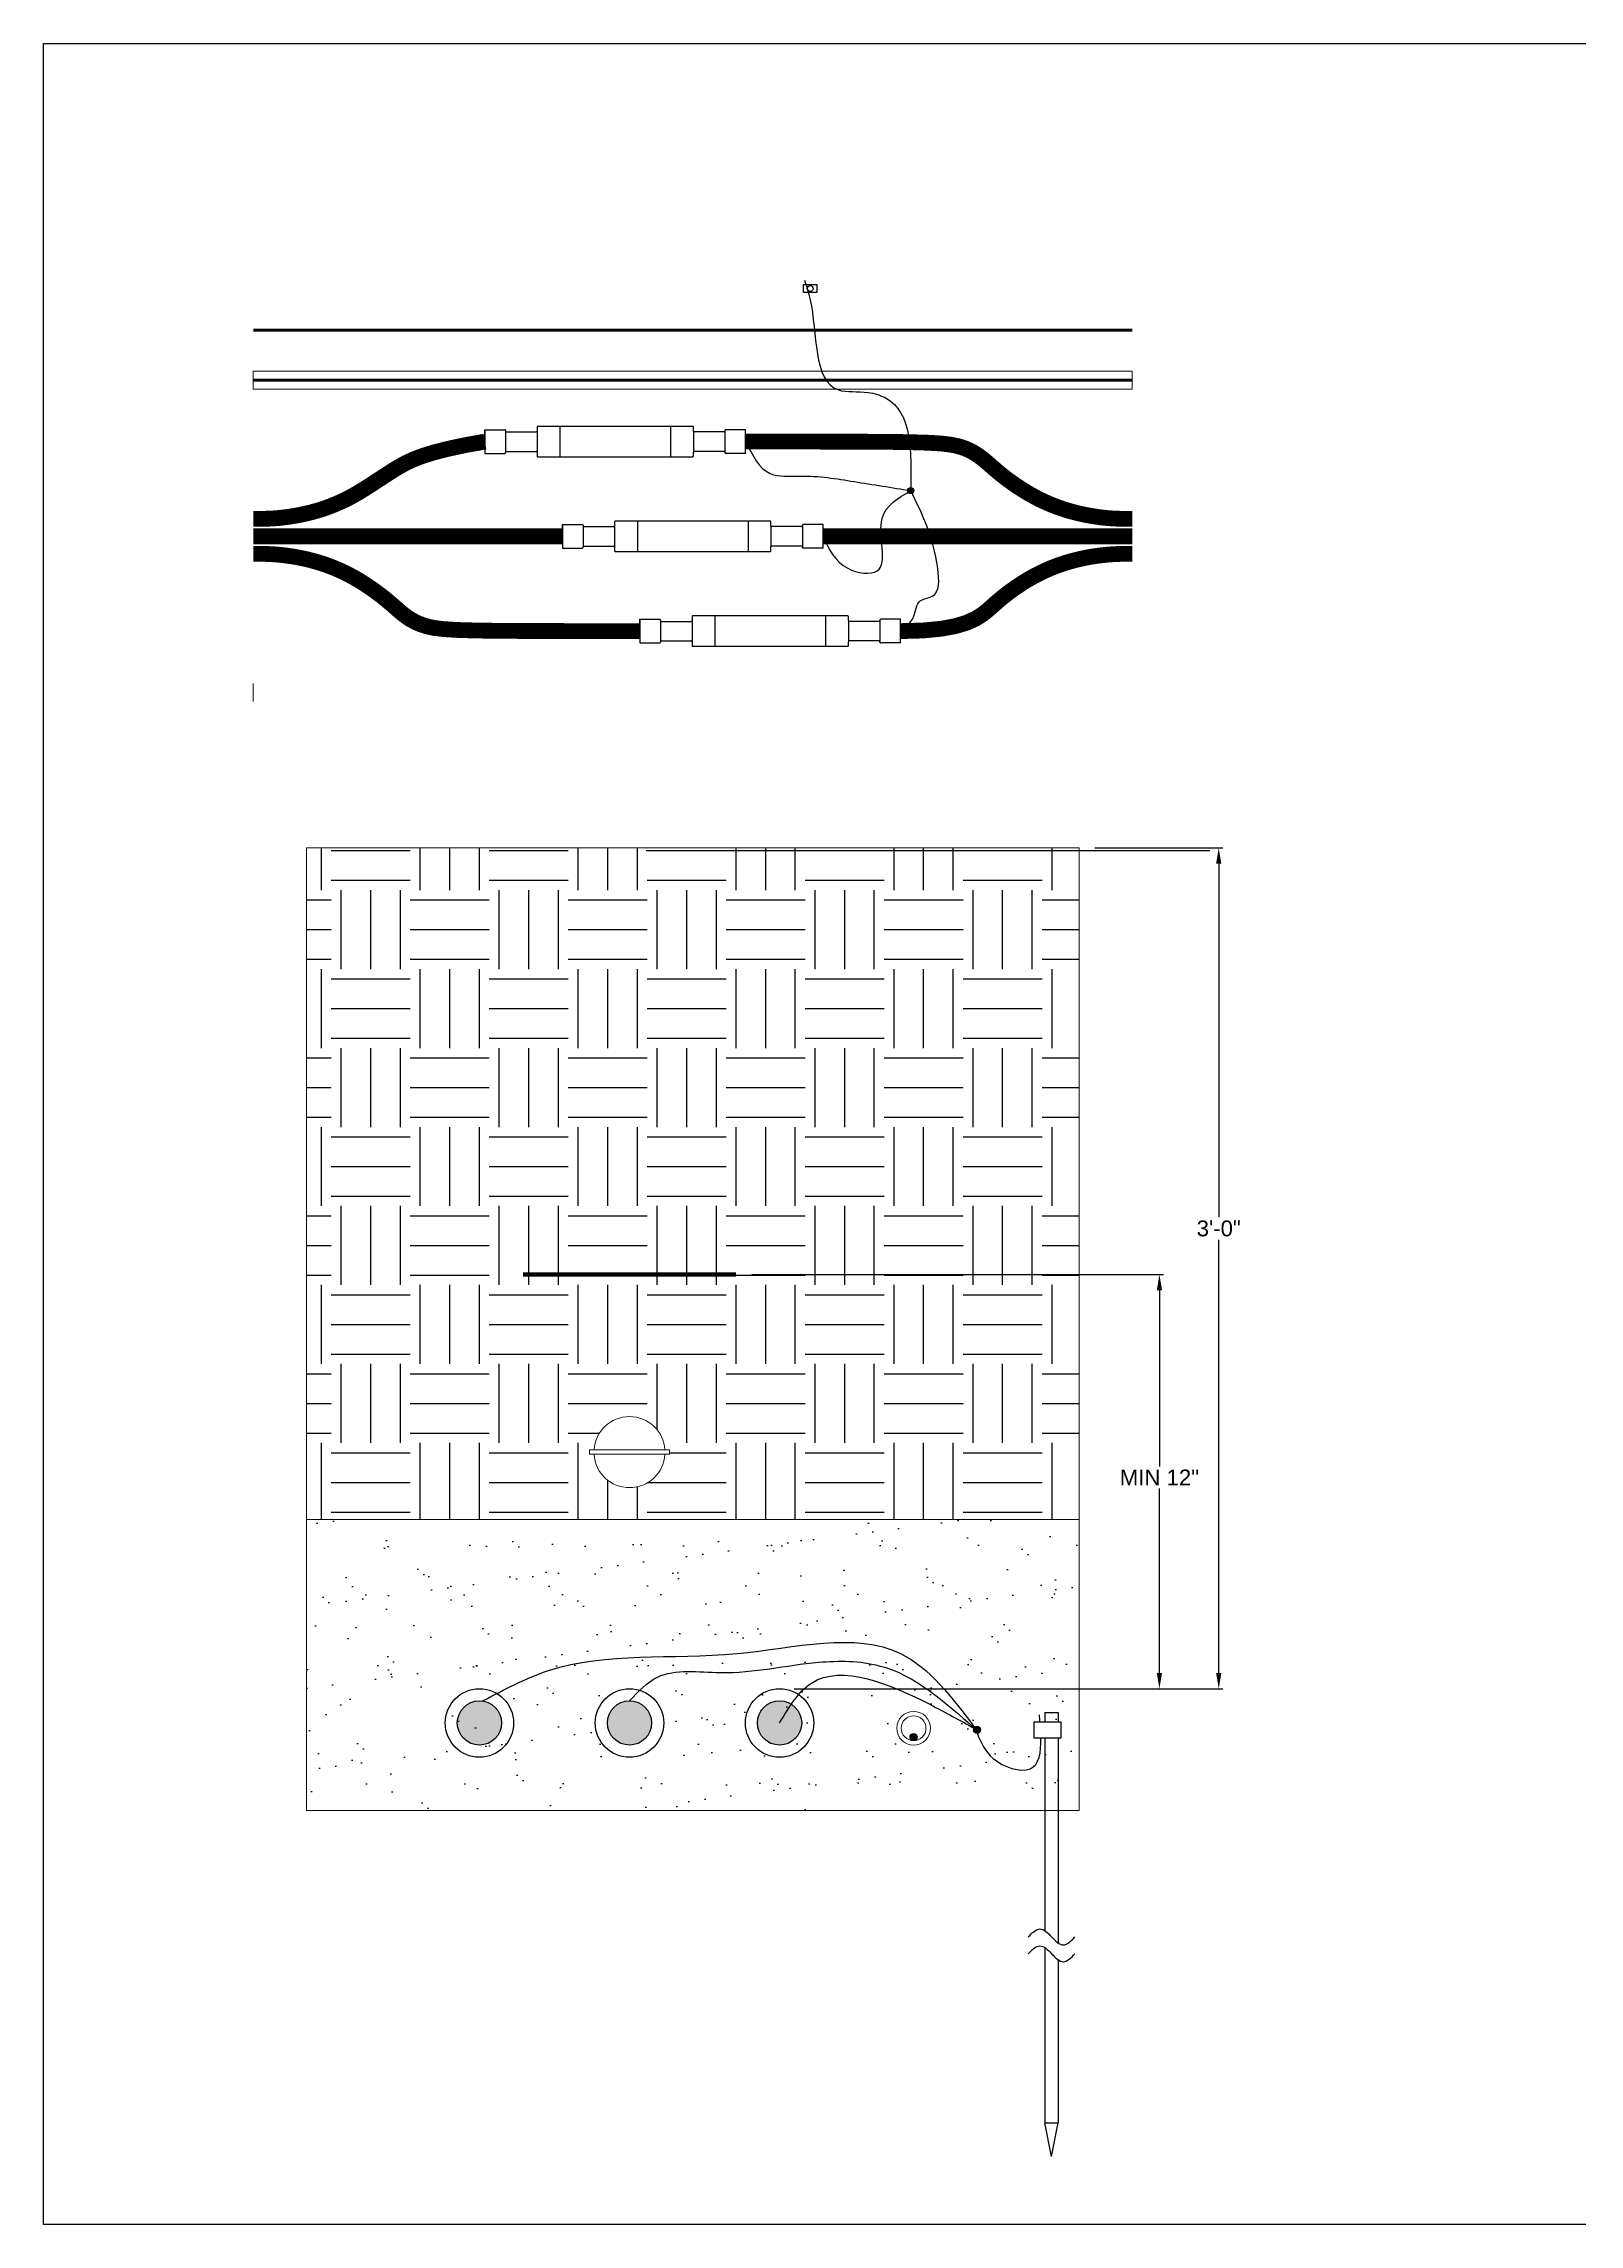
# Model space of a CAD drawing. Header units: feet. Extents: x 27.7 to 124.9, y -94.3 to -25.3.
# Drawn here: x 27.7 to 76.3, y -94.3 to -25.3 of the extents above; entities that cross this region are included whole.
import ezdxf

# ---------------------------------------------------------------- set-up
doc = ezdxf.new("R2010")
doc.units = ezdxf.units.FT
doc.header["$MEASUREMENT"] = 0
for name, color, linetype in [('C-CABL', 3, 'Continuous'), ('C-CNDT', 6, 'Continuous'), ('CABLE', 2, 'Continuous'), ('E-TREN-HATCH', 254, 'Continuous'), ('SOIL', 254, 'Continuous')]:
    doc.layers.add(name, color=color, linetype=linetype)
for name, color, linetype, lineweight in [('CONDUIT', 6, 'Continuous', 18), ('COVER', 3, 'Continuous', 9), ('G-ANNO-DIMENSIONS', 1, 'Continuous', 5)]:
    doc.layers.add(name, color=color, linetype=linetype, lineweight=lineweight)
doc.styles.add('NEI-A', font='arial.ttf')
doc.dimstyles.new('NEI-A', dxfattribs={"dimtxt": 0.1, "dimasz": 0.125, "dimexe": 0.0625, "dimexo": 0.0625, "dimgap": 0.0625, "dimtad": 0, "dimtih": 1, "dimtoh": 1, "dimdec": 4, "dimzin": 3, "dimdsep": 46, "dimlunit": 4, "dimtxsty": 'NEI-A', "dimcen": 0, "dimadec": 0, "dimazin": 0, "dimtfac": 0.75, "dimtdec": 4, "dimtofl": 0, "dimtmove": 0, "dimatfit": 3, "dimfxl": 1, "dimfrac": 1, "dimtolj": 1, "dimtzin": 0, "dimarcsym": 0})

# ---------------------------------------------------------------- blocks, each defined once
blk = doc.blocks.new('*D13')
at = {"layer": 'Defpoints', "color": 0, "transparency": 16777216}
for p in [(60.45, -50.716), (52.967, -77.333), (64.869, -77.333)]:
    blk.add_point(p, dxfattribs=at)
at = {"layer": 'G-ANNO-DIMENSIONS', "color": 0, "lineweight": -2, "transparency": 16777216}
for p, q in [((60.95, -50.716), (64.994, -50.716)), ((64.869, -51.216), (64.869, -62.406)), ((64.869, -76.833), (64.869, -63.119)), ((53.467, -77.333), (64.994, -77.333))]:
    blk.add_line(p, q, dxfattribs=at)
at = {"layer": 'G-ANNO-DIMENSIONS', "color": 0, "transparency": 16777216}
for points in [[(64.786, -51.216), (64.952, -51.216), (64.869, -50.716)], [(64.786, -76.833), (64.952, -76.833), (64.869, -77.333)]]:
    blk.add_solid(points, dxfattribs=at)
at = {"layer": 'G-ANNO-DIMENSIONS', "color": 0, "transparency": 16777216, "insert": (64.869, -62.763), "char_height": 0.2, "attachment_point": 5, "style": 'NEI-A'}
blk.add_mtext('\\A1;{\\H2.51168x;3\'-0"}', dxfattribs=at)
blk = doc.blocks.new('*D14')
at = {"layer": 'Defpoints', "color": 0, "transparency": 16777216}
for p in [(49.592, -64.216), (50.934, -77.333), (62.991, -77.333)]:
    blk.add_point(p, dxfattribs=at)
at = {"layer": 'G-ANNO-DIMENSIONS', "color": 0, "lineweight": -2, "transparency": 16777216}
for p, q in [((50.092, -64.216), (63.116, -64.216)), ((62.991, -64.716), (62.991, -70.293)), ((62.991, -76.833), (62.991, -70.998)), ((51.434, -77.333), (63.116, -77.333))]:
    blk.add_line(p, q, dxfattribs=at)
at = {"layer": 'G-ANNO-DIMENSIONS', "color": 0, "transparency": 16777216}
for points in [[(62.908, -64.716), (63.074, -64.716), (62.991, -64.216)], [(62.908, -76.833), (63.074, -76.833), (62.991, -77.333)]]:
    blk.add_solid(points, dxfattribs=at)
at = {"layer": 'G-ANNO-DIMENSIONS', "color": 0, "transparency": 16777216, "insert": (62.991, -70.645), "char_height": 0.2, "attachment_point": 5, "style": 'NEI-A'}
blk.add_mtext('\\A1;{\\H2.51168x;MIN 12"}', dxfattribs=at)
blk = doc.blocks.new('*U9')
at = {"layer": 'Defpoints'}
blk.add_lwpolyline([(0, 23.011), (32.409, 23.011), (32.409, 0), (0, 0)], close=True, dxfattribs=at)

msp = doc.modelspace()

# ---------------------------------------------------------------- hatches: boundary and pattern name
at = {"layer": 'C-CABL'}
h = msp.add_hatch(color=256, dxfattribs=at)
h.dxf.hatch_style = 1
edge = h.paths.add_edge_path()
edge.add_arc((55.119, -39.406), 0.0938, 0, 360)
h = msp.add_hatch(color=256, dxfattribs=at)
h.dxf.hatch_style = 1
h.paths.add_polyline_path([(42.167, -78.416, 1), (40.766, -78.416, 1)])
h = msp.add_hatch(color=256, dxfattribs=at)
h.dxf.hatch_style = 1
h.paths.add_polyline_path([(46.917, -78.416, 1), (45.516, -78.416, 1)])
h = msp.add_hatch(color=256, dxfattribs=at)
h.dxf.hatch_style = 1
h.paths.add_polyline_path([(51.667, -78.416, 1), (50.266, -78.416, 1)])
h = msp.add_hatch(color=256, dxfattribs=at)
h.dxf.hatch_style = 1
h.paths.add_polyline_path([(57.327, -78.632, 1), (57.108, -78.632, 1)])
at = {"layer": 'CABLE'}
h = msp.add_hatch(color=256, dxfattribs=at)
h.dxf.hatch_style = 1
h.paths.add_polyline_path([(55.323, -78.862, -1), (55.098, -78.862, -1)])
at = {"layer": 'E-TREN-HATCH'}
h = msp.add_hatch(dxfattribs=at)
h.set_pattern_fill('EARTH', color=256, scale=10)
h.set_pattern_definition([(0, (-13.2238, -96.7402), (2.5, 2.5), [2.5, -2.5]), (0, (-13.2238, -95.8027), (2.5, 2.5), [2.5, -2.5]), (0, (-13.2238, -94.8652), (2.5, 2.5), [2.5, -2.5]), (90, (-12.9113, -94.5527), (-2.5, 2.5), [2.5, -2.5]), (90, (-11.9738, -94.5527), (-2.5, 2.5), [2.5, -2.5]), (90, (-11.0363, -94.5527), (-2.5, 2.5), [2.5, -2.5])])
h.paths.add_polyline_path([(35.988, -50.716), (35.988, -71.976), (60.45, -71.976), (60.45, -64.806), (47.482, -69.841), (47.482, -69.911), (47.339, -69.911, -0.939336), (45.094, -69.911), (44.951, -69.911), (44.951, -69.771), (45.094, -69.771, -0.939336), (47.339, -69.771), (47.663, -69.771), (60.45, -64.806), (60.45, -50.716)])
h = msp.add_hatch(dxfattribs=at)
h.set_pattern_fill('AR-SAND', color=252)
h.set_pattern_definition([(37.5, (-13.2238, -96.7402), (-0.062993, 1.926824), [0, -1.52, 0, -1.7, 0, -1.625]), (7.5, (-13.2238, -96.7402), (1.76978, 2.82215), [0, -0.82, 0, -1.37, 0, -0.525]), (327.5, (-14.4538, -96.7402), (3.114142, 0.00566), [0, -0.5, 0, -1.8, 0, -2.35]), (317.5, (-14.4538, -96.7402), (3.00613, 0.87768), [0, -0.25, 0, -1.18, 0, -1.35])])
h.paths.add_polyline_path([(60.45, -71.976), (35.988, -71.976), (35.988, -81.184), (60.45, -81.184)])
h.paths.add_polyline_path([(54.049, -78.416, -1), (51.884, -78.416, -1)], flags=16)
h.paths.add_polyline_path([(47.299, -78.416, -1), (45.134, -78.416, -1)], flags=16)
h.paths.add_polyline_path([(40.549, -78.416, -1), (38.384, -78.416, -1)], flags=16)
h.paths.add_polyline_path([(37.757, -78.582, -1), (36.689, -78.582, -1)], flags=16)

# ---------------------------------------------------------------- linework, layer by layer
for p, q in [((41.642, -37.853), (41.642, -37.478)), ((41.642, -37.478), (42.27, -37.478)), ((42.295, -37.503), (42.295, -37.519)), ((42.295, -37.519), (42.295, -38.187)), ((42.32, -37.544), (43.267, -37.544)), ((43.292, -37.519), (43.292, -38.187)), ((44.017, -37.371), (44.017, -38.334)), ((47.516, -37.371), (47.516, -38.334)), ((48.242, -37.519), (48.242, -38.187)), ((49.213, -37.544), (48.267, -37.544)), ((49.238, -37.503), (49.238, -37.519)), ((49.238, -37.519), (49.238, -38.187)), ((49.892, -37.478), (49.263, -37.478)), ((41.642, -38.228), (42.27, -38.228)), ((42.295, -38.203), (42.295, -38.187)), ((42.32, -38.162), (43.267, -38.162)), ((49.213, -38.162), (48.267, -38.162)), ((49.238, -38.203), (49.238, -38.187)), ((49.892, -38.228), (49.263, -38.228)), ((44.094, -40.853), (44.094, -40.478)), ((44.094, -40.478), (44.723, -40.478)), ((44.748, -40.503), (44.748, -40.519)), ((44.748, -40.519), (44.748, -41.187)), ((44.773, -40.544), (45.719, -40.544)), ((45.744, -40.519), (45.744, -41.187)), ((46.47, -40.371), (46.47, -41.334)), ((49.969, -40.371), (49.969, -41.334)), ((50.694, -40.519), (50.694, -41.187)), ((51.666, -40.544), (50.719, -40.544)), ((51.691, -40.503), (51.691, -40.519)), ((51.691, -40.519), (51.691, -41.187)), ((52.344, -40.478), (51.716, -40.478)), ((44.094, -41.228), (44.723, -41.228)), ((44.748, -41.203), (44.748, -41.187)), ((44.773, -41.162), (45.719, -41.162)), ((51.666, -41.162), (50.719, -41.162)), ((51.691, -41.203), (51.691, -41.187)), ((52.344, -41.228), (51.716, -41.228)), ((46.546, -43.853), (46.546, -43.478)), ((46.546, -43.478), (47.175, -43.478)), ((48.922, -43.371), (48.922, -44.334)), ((52.421, -43.371), (52.421, -44.334)), ((54.796, -43.478), (54.168, -43.478)), ((47.2, -43.503), (47.2, -43.519)), ((47.2, -43.519), (47.2, -44.187)), ((47.225, -43.544), (48.171, -43.544)), ((47.225, -44.162), (48.171, -44.162)), ((48.196, -43.519), (48.196, -44.187)), ((53.147, -43.519), (53.147, -44.187)), ((54.118, -43.544), (53.172, -43.544)), ((54.118, -44.162), (53.172, -44.162)), ((54.143, -43.503), (54.143, -43.519)), ((54.143, -43.519), (54.143, -44.187)), ((46.546, -44.228), (47.175, -44.228)), ((47.2, -44.203), (47.2, -44.187)), ((54.143, -44.203), (54.143, -44.187)), ((54.796, -44.228), (54.168, -44.228))]:
    msp.add_line(p, q)
for points in [[(41.642, -37.478), (41.642, -38.228)], [(49.892, -38.228), (49.892, -37.478)], [(44.094, -40.478), (44.094, -41.228)], [(52.344, -41.228), (52.344, -40.478)], [(46.546, -43.478), (46.546, -44.228)], [(54.796, -44.228), (54.796, -43.478)]]:
    msp.add_lwpolyline(points)
for points in [[(48.242, -37.519), (48.242, -37.396, 0.414214), (48.217, -37.371), (43.317, -37.371, 0.414214), (43.292, -37.396), (43.292, -37.519)], [(43.292, -38.187), (43.292, -38.309, 0.414214), (43.317, -38.334), (48.217, -38.334, 0.414214), (48.242, -38.309), (48.242, -38.187)], [(50.694, -40.519), (50.694, -40.396, 0.414214), (50.669, -40.371), (45.769, -40.371, 0.414214), (45.744, -40.396), (45.744, -40.519)], [(45.744, -41.187), (45.744, -41.309, 0.414214), (45.769, -41.334), (50.669, -41.334, 0.414214), (50.694, -41.309), (50.694, -41.187)], [(53.147, -43.519), (53.147, -43.396, 0.414214), (53.122, -43.371), (48.221, -43.371, 0.414214), (48.196, -43.396), (48.196, -43.519)], [(48.196, -44.187), (48.196, -44.309, 0.414214), (48.221, -44.334), (53.122, -44.334, 0.414214), (53.147, -44.309), (53.147, -44.187)]]:
    msp.add_lwpolyline(points, format="xyb")
for centre, start, end in [((42.27, -37.503), 0, 90), ((42.32, -37.519), 180, 270), ((43.267, -37.519), 270, 0), ((48.267, -37.519), 180, 270), ((49.213, -37.519), 270, 0), ((49.263, -37.503), 90, 180), ((42.27, -38.203), 270, 0), ((42.32, -38.187), 90, 180), ((43.267, -38.187), 0, 90), ((48.267, -38.187), 90, 180), ((49.213, -38.187), 0, 90), ((49.263, -38.203), 180, 270), ((44.723, -40.503), 0, 90), ((44.773, -40.519), 180, 270), ((45.719, -40.519), 270, 0), ((50.719, -40.519), 180, 270), ((51.666, -40.519), 270, 0), ((51.716, -40.503), 90, 180), ((44.723, -41.203), 270, 0), ((44.773, -41.187), 90, 180), ((45.719, -41.187), 0, 90), ((50.719, -41.187), 90, 180), ((51.666, -41.187), 0, 90), ((51.716, -41.203), 180, 270), ((47.175, -43.503), 0, 90), ((54.168, -43.503), 90, 180), ((47.225, -43.519), 180, 270), ((47.225, -44.187), 90, 180), ((48.171, -43.519), 270, 0), ((48.171, -44.187), 0, 90), ((53.172, -43.519), 180, 270), ((53.172, -44.187), 90, 180), ((54.118, -43.519), 270, 0), ((54.118, -44.187), 0, 90), ((47.175, -44.203), 270, 0), ((54.168, -44.203), 180, 270)]:
    msp.add_arc(centre, 0.025, start, end)
at = {"layer": 'C-CABL'}
for p, q in [((59.368, -78.08), (59.368, -78.393)), ((59.368, -78.08), (59.79, -78.08)), ((59.79, -78.08), (59.79, -78.393)), ((59.368, -78.882), (59.368, -84.994)), ((59.79, -78.882), (59.79, -85.379)), ((59.368, -85.53), (59.368, -91.076)), ((59.79, -85.915), (59.79, -91.076)), ((59.368, -91.076), (59.79, -91.076)), ((59.579, -92.143), (59.368, -91.076)), ((59.579, -92.143), (59.79, -91.076))]:
    msp.add_line(p, q, dxfattribs=at)
for points in [[(51.723, -32.886), (52.152, -32.886), (52.152, -33.132), (51.723, -33.132)], [(59.021, -78.882), (59.881, -78.882), (59.881, -78.393), (59.021, -78.393)]]:
    msp.add_lwpolyline(points, close=True, dxfattribs=at)
for points, const_width in [([(34.308, -34.322), (62.131, -34.322)], 0.0965), ([(34.308, -40.3), (34.438, -40.3), (34.561, -40.299), (34.678, -40.296), (34.792, -40.293), (34.904, -40.287), (35.016, -40.28), (35.129, -40.27), (35.246, -40.258), (35.368, -40.243), (35.495, -40.224), (35.625, -40.203), (35.76, -40.178), (35.898, -40.15), (36.038, -40.118), (36.18, -40.082), (36.323, -40.042), (36.467, -39.998), (36.612, -39.949), (36.758, -39.895), (36.905, -39.836), (37.052, -39.772), (37.2, -39.703), (37.349, -39.628), (37.499, -39.546), (37.649, -39.459), (37.801, -39.366), (37.955, -39.269), (38.111, -39.168), (38.269, -39.064), (38.432, -38.958), (38.598, -38.85), (38.768, -38.742), (38.946, -38.635), (39.144, -38.527), (39.378, -38.419), (39.665, -38.309), (40.018, -38.199), (40.455, -38.086), (40.991, -37.971), (41.642, -37.853)], 0.5), ([(62.131, -40.3), (62, -40.3), (61.877, -40.299), (61.76, -40.296), (61.646, -40.293), (61.534, -40.287), (61.423, -40.28), (61.309, -40.27), (61.192, -40.258), (61.07, -40.243), (60.944, -40.224), (60.813, -40.203), (60.678, -40.178), (60.541, -40.15), (60.401, -40.118), (60.259, -40.082), (60.115, -40.042), (59.971, -39.998), (59.826, -39.949), (59.68, -39.895), (59.534, -39.836), (59.386, -39.772), (59.238, -39.703), (59.089, -39.628), (58.94, -39.546), (58.789, -39.459), (58.639, -39.366), (58.49, -39.269), (58.343, -39.167), (58.198, -39.062), (58.057, -38.955), (57.921, -38.846), (57.79, -38.736), (57.665, -38.627), (57.542, -38.518), (57.417, -38.414), (57.286, -38.314), (57.146, -38.221), (56.991, -38.136), (56.819, -38.062), (56.625, -38), (56.397, -37.952), (56.093, -37.915), (55.664, -37.889), (55.059, -37.871), (54.229, -37.86), (53.125, -37.855), (51.695, -37.853), (49.892, -37.853)], 0.5), ([(34.308, -40.853), (44.094, -40.853)], 0.5), ([(62.131, -40.853), (52.344, -40.853)], 0.5), ([(34.308, -41.405), (34.438, -41.405), (34.561, -41.407), (34.678, -41.409), (34.792, -41.413), (34.904, -41.418), (35.016, -41.426), (35.129, -41.435), (35.246, -41.448), (35.368, -41.463), (35.495, -41.481), (35.625, -41.502), (35.76, -41.527), (35.898, -41.555), (36.038, -41.587), (36.18, -41.623), (36.323, -41.663), (36.467, -41.708), (36.612, -41.756), (36.758, -41.81), (36.905, -41.869), (37.052, -41.933), (37.2, -42.002), (37.349, -42.078), (37.499, -42.159), (37.649, -42.246), (37.799, -42.339), (37.948, -42.437), (38.096, -42.538), (38.24, -42.643), (38.381, -42.75), (38.517, -42.859), (38.648, -42.969), (38.774, -43.079), (38.897, -43.187), (39.021, -43.292), (39.152, -43.392), (39.292, -43.485), (39.447, -43.569), (39.619, -43.643), (39.813, -43.705), (40.041, -43.754), (40.345, -43.79), (40.775, -43.817), (41.379, -43.834), (42.209, -43.845), (43.314, -43.85), (44.743, -43.852), (46.546, -43.853)], 0.5), ([(62.131, -41.405), (62, -41.405), (61.877, -41.407), (61.76, -41.409), (61.646, -41.413), (61.534, -41.418), (61.423, -41.426), (61.309, -41.435), (61.192, -41.448), (61.07, -41.463), (60.944, -41.481), (60.813, -41.502), (60.678, -41.527), (60.541, -41.555), (60.401, -41.587), (60.259, -41.623), (60.115, -41.663), (59.971, -41.708), (59.826, -41.756), (59.68, -41.81), (59.534, -41.869), (59.386, -41.933), (59.238, -42.002), (59.089, -42.078), (58.94, -42.159), (58.789, -42.246), (58.638, -42.34), (58.486, -42.441), (58.334, -42.547), (58.181, -42.661), (58.028, -42.781), (57.875, -42.909), (57.722, -43.043), (57.565, -43.183), (57.388, -43.324), (57.172, -43.46), (56.895, -43.585), (56.54, -43.693), (56.084, -43.778), (55.51, -43.833), (54.796, -43.853)], 0.5)]:
    msp.add_lwpolyline(points, dxfattribs=dict(at, const_width=const_width))
for centre, radius in [((51.938, -33.009), 0.0938), ((55.119, -39.406), 0.0938), ((57.218, -78.632), 0.11)]:
    msp.add_circle(centre, radius, dxfattribs=at)
for points in [[(51.754, -32.746), (51.938, -33.362), (52.832, -36.217), (53.769, -36.297), (54.325, -36.471), (55.119, -39.406)], [(49.892, -37.853), (50.673, -38.864), (51.61, -38.943), (53.333, -39.118), (55.119, -39.406)], [(52.344, -40.853), (53.125, -41.864), (54.062, -41.943), (54.213, -40.283), (55.119, -39.406)], [(54.796, -43.853), (55.202, -43.414), (55.423, -42.894), (55.8, -42.751), (55.973, -41.873), (55.119, -39.406)], [(41.569, -77.716), (43.658, -76.756), (49.623, -76.217), (54.799, -76.217), (57.14, -78.554)], [(46.217, -77.716), (47.102, -76.964), (49.092, -76.819), (52.203, -76.493), (54.121, -76.602), (57.126, -78.572)], [(50.967, -78.416), (51.974, -77.152), (55.72, -77.825), (57.121, -78.58)], [(58.84, -85.187), (59.21, -84.934), (59.579, -85.187), (59.948, -85.439), (60.318, -85.187)], [(58.84, -85.722), (59.21, -85.47), (59.579, -85.722), (59.948, -85.975), (60.318, -85.722)]]:
    msp.add_spline(points, degree=3, dxfattribs=at)
msp.add_open_spline([(59.214, -78.393), (59.208, -78.316), (59.202, -78.239), (59.195, -78.161)], degree=3, dxfattribs=at)
msp.add_open_spline([(57.218, -78.742), (57.345, -79.03), (57.636, -79.688), (59.121, -80.15), (59.25, -79.358), (59.241, -78.882)], degree=3, knots=[0, 0, 0, 0, 1.680625, 3.841269, 5.923308, 5.923308, 5.923308, 5.923308], dxfattribs=at)
at = {"layer": 'C-CNDT', "const_width": 0.0965}
msp.add_lwpolyline([(34.308, -35.909), (62.131, -35.909)], dxfattribs=at)
at = {"layer": 'CABLE', "ltscale": 0.5, "const_width": 0.141}
msp.add_lwpolyline([(42.842, -64.216), (49.592, -64.216)], dxfattribs=at)
at = {"layer": 'CABLE'}
for centre, radius in [((41.467, -78.416), 1.083), ((41.467, -78.416), 0.7), ((46.217, -78.416), 1.083), ((46.217, -78.416), 0.7), ((50.967, -78.416), 1.083), ((50.967, -78.416), 0.7), ((55.21, -78.862), 0.113)]:
    msp.add_circle(centre, radius, dxfattribs=at)
at = {"layer": 'CONDUIT'}
for p, q in [((44.951, -69.771), (47.482, -69.771)), ((44.951, -69.771), (44.951, -69.911)), ((44.951, -69.911), (47.482, -69.911)), ((47.482, -69.771), (47.482, -69.911))]:
    msp.add_line(p, q, dxfattribs=at)
for radius in [0.534, 0.392]:
    msp.add_circle((55.21, -78.582), radius, dxfattribs=at)
for start, end in [(3.58332, 176.41668), (183.58332, 356.41668)]:
    msp.add_arc((46.217, -69.841), 1.125, start, end, dxfattribs=at)
at = {"layer": 'COVER'}
for points in [[(34.308, -35.626), (34.308, -35.909)], [(34.308, -35.626), (62.131, -35.626)], [(62.131, -35.626), (62.131, -35.909)], [(34.308, -35.909), (34.308, -36.192)], [(34.308, -36.192), (62.131, -36.192)], [(62.131, -35.909), (62.131, -36.192)], [(34.308, -45.796), (34.308, -45.513)], [(34.308, -46.079), (34.308, -45.796)], [(60.45, -71.976), (35.988, -71.976)]]:
    msp.add_lwpolyline(points, dxfattribs=at)
msp.add_lwpolyline([(35.988, -50.716), (60.45, -50.716), (60.45, -81.184), (35.988, -81.184)], close=True, dxfattribs=at)
at = {"layer": 'SOIL'}
msp.add_line((46.74, -50.799), (64.592, -50.799), dxfattribs=at)

# ---------------------------------------------------------------- block references
at = {"layer": 'Defpoints', "xscale": 3, "yscale": 3, "zscale": 3}
msp.add_blockref('*U9', (27.671, -94.287), dxfattribs=at)

# ---------------------------------------------------------------- dimensions: what is measured, and where the dimension line sits
at = {"layer": 'G-ANNO-DIMENSIONS'}
for base, p1, p2, text, picture, middle in [((64.869, -77.333), (60.45, -50.716), (52.967, -77.333), '{\\H2.51168x;3\'-0"}', '*D13', (64.869, -62.763)), ((62.991, -77.333), (49.592, -64.216), (50.934, -77.333), '{\\H2.51168x;MIN 12"}', '*D14', (62.991, -70.645))]:
    dim = msp.add_linear_dim(base=base, p1=p1, p2=p2, angle=90, text=text, dimstyle='NEI-A', override={"dimtxt": 0.2, "dimasz": 0.5, "dimexe": 0.125, "dimexo": 0.5, "dimgap": 0.1, "dimdec": 1, "dimtfill": 0}, dxfattribs=at)
    dim.commit()
    dim.dimension.update_dxf_attribs({"geometry": picture, "text_midpoint": middle, "dimtype": 160})

doc.saveas('drawing.dxf')
